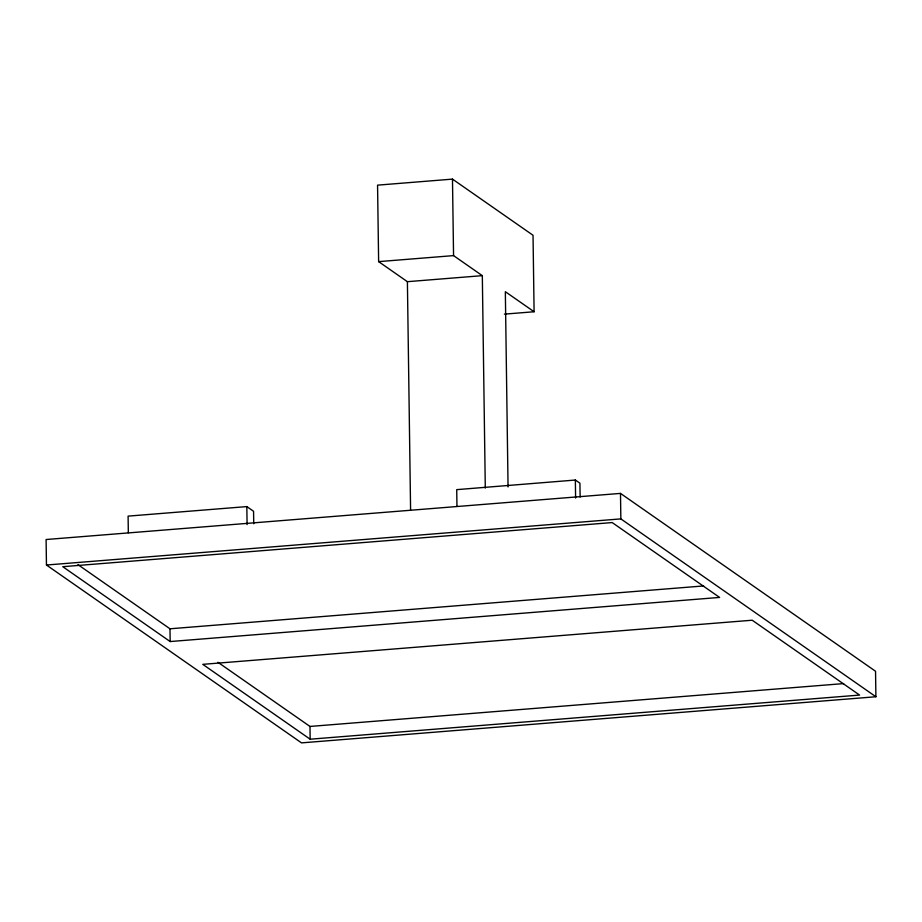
<?xml version="1.0" encoding="UTF-8"?>
<svg xmlns="http://www.w3.org/2000/svg" width="922" height="922" viewBox="0 0 922 922"><rect width="100%" height="100%" fill="white"/><g stroke="black" fill="none" stroke-linecap="round" stroke-linejoin="round"><path stroke-width="1.38" d="M504.415 314.137L534.092 311.751L533.031 235.271L452.483 179.122L377.559 185.149L378.631 261.629L407.397 281.683L482.321 275.655L485.295 488.118M378.631 261.629L453.555 255.613L482.321 275.655M253.746 523.754L253.562 511.284L246.831 506.593L128.1 516.124L128.331 532.755M580.122 497.05L579.926 483.186L575.351 480.039L456.724 489.64L456.955 506.27M620.494 493.397L46.1 539.52L46.457 565.025L301.506 742.878L875.9 696.744L875.543 671.251L620.494 493.397L620.852 518.89L875.9 696.744M46.457 565.025L620.852 518.89M77.944 564.633L169.994 628.792L703.624 585.943M170.167 641.551L719.586 597.421L612.196 522.567L62.777 566.696L170.167 641.551L169.994 628.792M217.938 662.284L309.988 726.444L843.618 683.594M310.161 739.202L859.581 695.073L752.191 620.218L202.771 664.347L310.161 739.202L309.988 726.444M534.092 311.751L505.337 291.698L508.057 486.943M575.351 480.039L575.605 498.053M452.483 179.122L453.555 255.613M407.397 281.683L410.59 509.935M246.831 506.593L247.084 524.606"/></g></svg>
